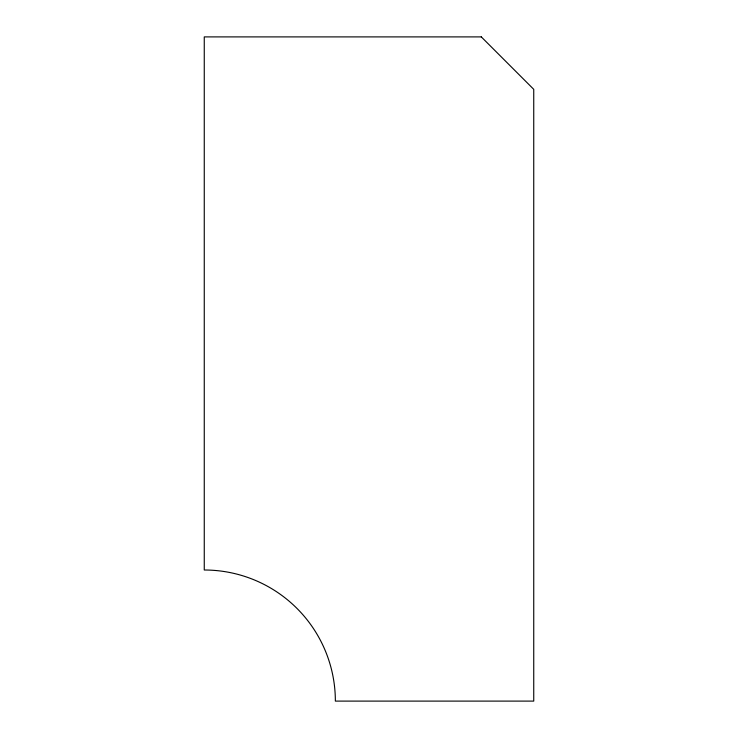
<?xml version="1.0" encoding="UTF-8"?>
<svg xmlns="http://www.w3.org/2000/svg" width="738" height="738" viewBox="0 0 738 738"><rect width="100%" height="100%" fill="white"/><g stroke="black" fill="none" stroke-linecap="round" stroke-linejoin="round"><path stroke-width="1.11" d="M481.305 36.9L204.26 36.9L204.26 570.004A131.096 131.096 0 0 1 335.356 701.1L533.74 701.1L533.74 89.335L481.305 36.9"/></g></svg>
